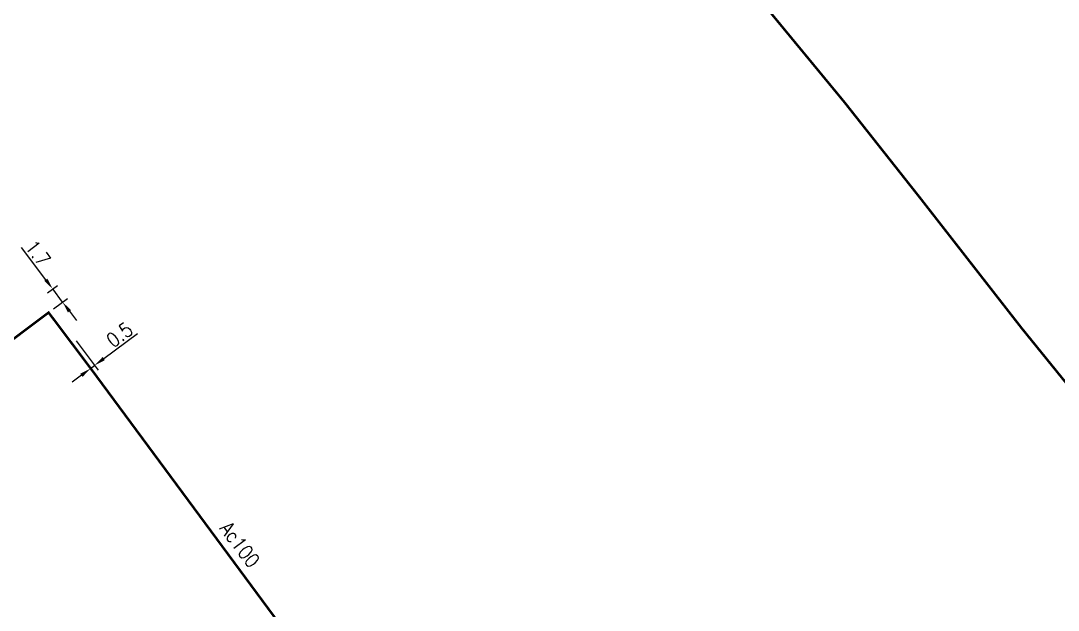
# Model space of a CAD drawing. Header units: millimetres. Extents: x 138988 to 140002, y 128990 to 130001.
# Drawn here: x 139587.9 to 139695.7, y 129704.9 to 129766.1 of the extents above; entities that cross this region are included whole.
import ezdxf

# ---------------------------------------------------------------- set-up
doc = ezdxf.new("R2010")
doc.units = ezdxf.units.MM
doc.header["$PDMODE"] = 34
doc.linetypes.add('L_25_AP', pattern=[2000, 1000, 1000])
doc.layers.get('Defpoints').update_dxf_attribs({"linetype": 'CONTINUOUS'})
doc.layers.add('L_150', color=1, linetype='CONTINUOUS')
doc.styles.get("Standard").update_dxf_attribs({"font": 'romans.shx', "width": 0.85})
doc.dimstyles.get("Standard").update_dxf_attribs({"dimtxt": 1.5, "dimasz": 1.2, "dimexe": 0.625, "dimexo": 0.625, "dimgap": 0.25, "dimtad": 1, "dimdec": 1, "dimzin": 0, "dimdsep": 46, "dimtxsty": 'Standard', "dimcen": -0.5, "dimadec": 0, "dimazin": 0, "dimtfac": 1, "dimtdec": 1, "dimtmove": 0, "dimatfit": 3, "dimfxl": 0, "dimtolj": 1, "dimtzin": 0, "dimarcsym": 0})

# ---------------------------------------------------------------- blocks, each defined once
blk = doc.blocks.new('*D227')
at = {"layer": 'Defpoints', "color": 0, "linetype": 'Continuous', "transparency": 16777216}
for p in [(139591.21, 129738.26), (139590.17, 129737.48), (139590.78, 129735.81)]:
    blk.add_point(p, dxfattribs=at)
at = {"layer": 'L_150', "color": 0, "linetype": 'Continuous', "lineweight": -2, "transparency": 16777216}
for p, q in [((139590.49, 129739.22), (139587.97, 129742.57)), ((139590.67, 129737.85), (139591.71, 129738.63)), ((139592.23, 129736.9), (139591.21, 129738.26)), ((139591.28, 129736.19), (139592.73, 129737.28)), ((139592.95, 129735.94), (139593.67, 129734.98))]:
    blk.add_line(p, q, dxfattribs=at)
at = {"layer": 'L_150', "color": 0, "linetype": 'Continuous', "transparency": 16777216}
for points in [[(139590.65, 129739.34), (139590.33, 129739.1), (139591.21, 129738.26)], [(139593.11, 129736.06), (139592.79, 129735.82), (139592.23, 129736.9)]]:
    blk.add_solid(points, dxfattribs=at)
at = {"layer": 'L_150', "color": 0, "linetype": 'Continuous', "transparency": 16777216, "insert": (139589.67, 129741.97), "char_height": 1.5, "attachment_point": 5, "rotation": 306.9156}
blk.add_mtext('\\A1;1.7', dxfattribs=at)
blk = doc.blocks.new('*D228')
at = {"layer": 'Defpoints', "color": 0, "linetype": 'Continuous', "transparency": 16777216}
for p in [(139593.26, 129733.36), (139595.15, 129730.01), (139595.55, 129730.31)]:
    blk.add_point(p, dxfattribs=at)
at = {"layer": 'L_150', "color": 0, "linetype": 'Continuous', "lineweight": -2, "transparency": 16777216}
for p, q in [((139593.63, 129732.86), (139595.92, 129729.81)), ((139596.51, 129731.03), (139600.01, 129733.65)), ((139595.15, 129730.01), (139595.55, 129730.31)), ((139594.19, 129729.29), (139593.23, 129728.57))]:
    blk.add_line(p, q, dxfattribs=at)
at = {"layer": 'L_150', "color": 0, "linetype": 'Continuous', "transparency": 16777216}
for points in [[(139596.39, 129731.19), (139596.63, 129730.87), (139595.55, 129730.31)], [(139594.07, 129729.45), (139594.31, 129729.13), (139595.15, 129730.01)]]:
    blk.add_solid(points, dxfattribs=at)
at = {"layer": 'L_150', "color": 0, "linetype": 'Continuous', "transparency": 16777216, "insert": (139598.14, 129733.5), "char_height": 1.5, "attachment_point": 5, "rotation": 36.8513}
blk.add_mtext('\\A1;0.5', dxfattribs=at)

msp = doc.modelspace()

# ---------------------------------------------------------------- linework, layer by layer
at = {"layer": 'L_150', "linetype": 'L_25_AP', "flags": 128}
for points in [[(139647.33, 129654, 0.25, 0.25, 0), (139631.82, 129671.95, 0.25, 0.25, 0), (139635.32, 129674.88, 0.25, 0.25, 0), (139634.96, 129675.36, 0.25, 0.25, 0), (139631.51, 129679.99, 0.25, 0.25, 0), (139624.51, 129688.76, 0.25, 0.25, 0), (139623.56, 129689.95, 0.25, 0.25, 0), (139622.85, 129690.83, 0.25, 0.25, 0), (139622.65, 129692.94, 0.25, 0.25, 0), (139618.86, 129697.94, 0.25, 0.25, 0), (139595.15, 129730.01, 0.25, 0.25, 0), (139590.78, 129735.81, 0.25, 0.25, 0), (139586.75, 129732.78, 0.25, 0.25, 0), (139585.02, 129735.09, 0.25, 0.25, 0), (139585.02, 129735.09, 0.25, 0.25, 0), (139578.39, 129744.34, 0.25, 0.25, 0), (139576.43, 129747.1, 0.25, 0.25, 0), (139576.43, 129747.1, 0.25, 0.25, 0), (139564.27, 129762.41, 0.25, 0.25, 0), (139550.87, 129779.79, 0.25, 0.25, 0), (139546.55, 129785.17, 0.25, 0.25, 0), (139522.55, 129817.29, 0.25, 0.25, 0), (139503.36, 129843.47, 0.25, 0.25, 0), (139496.47, 129852.27, 0.25, 0.25, 0), (139492.69, 129857.28, 0.25, 0.25, 0), (139490.73, 129859.88, 0.25, 0.25, 0), (139483.12, 129868.44, 0.25, 0.25, 0), (139483.12, 129868.44, 0.25, 0.25, 0), (139479.02, 129873.99, 0.25, 0.25, 0), (139476.01, 129878.05, 0.25, 0.25, 0), (139472.61, 129882.31, 0.25, 0.25, 0), (139472.61, 129882.31, 0.25, 0.25, 0), (139464.26, 129892.99, 0.25, 0.25, 0), (139460.07, 129898.68, 0.25, 0.25, 0), (139457.6, 129901.89, 0.25, 0.25, 0), (139454.1, 129906.2, 0.25, 0.25, 0), (139451.02, 129910.06, 0.25, 0.25, 0), (139446.62, 129915.41, 0.25, 0.25, 0), (139441.42, 129921.63, 0.25, 0.25, 0), (139435.16, 129929.06, 0.25, 0.25, 0), (139432.03, 129932.91, 0.25, 0.25, 0), (139432.03, 129932.91, 0.25, 0.25, 0), (139430.52, 129934.63, 0.25, 0.25, 0), (139429.53, 129933.79, 0.25, 0.25, 0), (139426.05, 129937.95, 0.25, 0.25, 0), (139426.05, 129937.95, 0.25, 0.25, 0), (139421.17, 129943.93, 0.25, 0.25, 0), (139412.52, 129954.03, 0.25, 0.25, 0), (139396.83, 129972.25, 0.25, 0.25, 0), (139388.91, 129981.4, 0.25, 0.25, 0), (139387.36, 129983.5, 0.25, 0.25, 0), (139384.23, 129986.77, 0.25, 0.25, 0), (139377.42, 129994.79, 0.25, 0.25, 0), (139373.93, 129999.1, 0.25, 0.25, 0), (139373.15, 130000, 0, 0, 0)], [(139713.64, 129706.9, 0.25, 0.25, 0), (139711.28, 129710.23, 0.25, 0.25, 0), (139711.28, 129710.23, 0.25, 0.25, 0), (139691.85, 129734.19, 0.25, 0.25, 0), (139681.29, 129747.73, 0.25, 0.25, 0), (139673.44, 129757.66, 0.25, 0.25, 0), (139657.05, 129777.52, 0.25, 0.25, 0), (139640.94, 129797.17, 0.25, 0.25, 0), (139614.34, 129830.91, 0.25, 0.25, 0), (139603.16, 129844.8, 0.25, 0.25, 0), (139578.57, 129875.7, 0.25, 0.25, 0), (139552.39, 129908.89, 0.25, 0.25, 0), (139544.77, 129917, 0.25, 0.25, 0), (139539.95, 129922.55, 0.25, 0.25, 0), (139541.54, 129924.7, 0.25, 0.25, 0), (139530.56, 129933.5, 0.25, 0.25, 0), (139505.39, 129950.58, 0, 0, 0)]]:
    msp.add_lwpolyline(points, format="xyseb", dxfattribs=at)

# ---------------------------------------------------------------- texts
at = {"layer": 'L_150', "linetype": 'Continuous', "width": 0.85}
msp.add_text('Ac100', height=1.5, rotation=307.3329, dxfattribs=at).set_placement((139608.47, 129713.34))

# ---------------------------------------------------------------- dimensions: what is measured, and where the dimension line sits
at = {"layer": 'L_150', "linetype": 'Continuous'}
for base, p1, p2, angle, picture, middle in [((139591.21, 129738.26), (139590.78, 129735.81), (139590.17, 129737.48), 306.9156, '*D227', (139588.87, 129741.37)), ((139595.55, 129730.31), (139595.15, 129730.01), (139593.26, 129733.36), 216.8513, '*D228', (139598.74, 129732.7))]:
    dim = msp.add_linear_dim(base=base, p1=p1, p2=p2, angle=angle, dimstyle='Standard', dxfattribs=at)
    dim.commit()
    dim.dimension.update_dxf_attribs({"geometry": picture, "text_midpoint": middle, "dimtype": 160})

doc.saveas('drawing.dxf')
